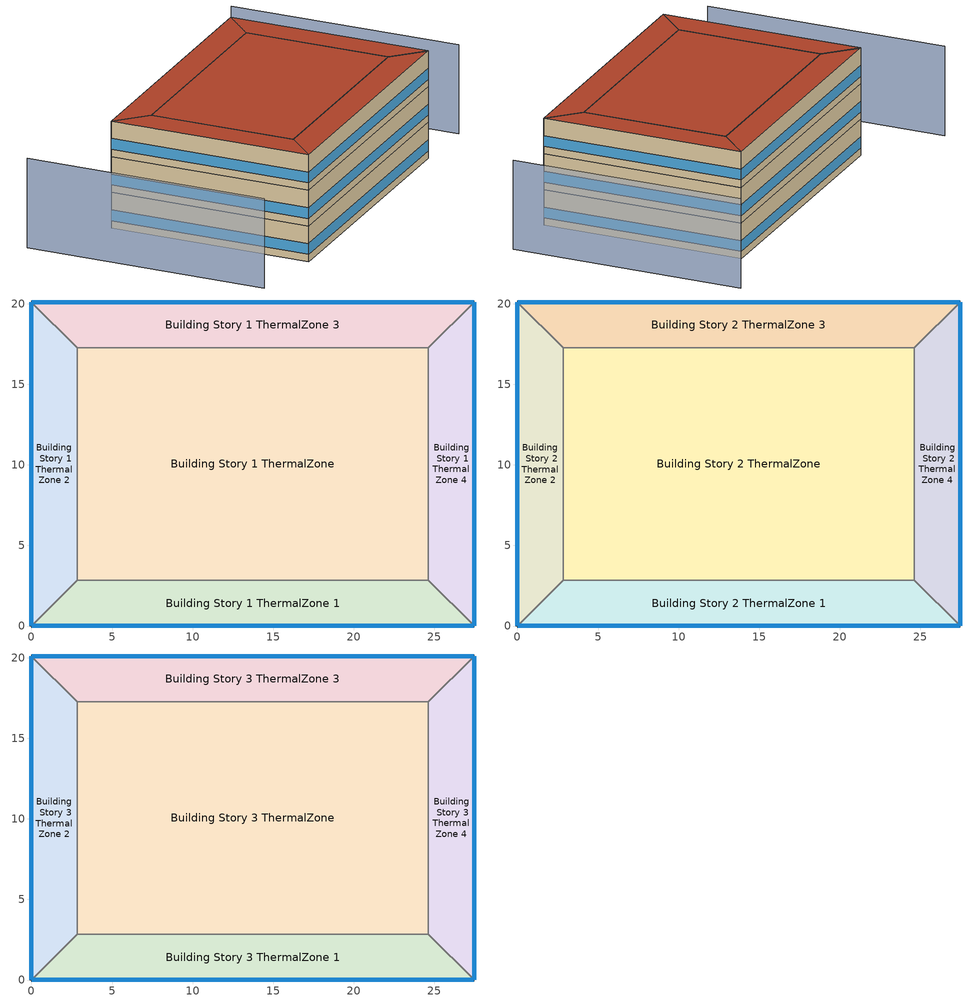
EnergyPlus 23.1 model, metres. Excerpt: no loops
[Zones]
Building Story 1 ThermalZone
 floor ground (Typical Insulated Carpeted 6in Slab Floor): 24.64,2.83 2.83,2.83 2.83,17.27 24.64,17.27 z0
 wall adiabatic (Typical Interior Wall): 2.83,2.83 24.64,2.83 24.64,17.27 2.83,17.27 2.83,2.83 z0:3.6
 ceiling adiabatic (Typical Interior Floor): 24.64,17.27 2.83,17.27 2.83,2.83 24.64,2.83 z3.6
Building Story 1 ThermalZone 1
 floor ground (Typical Insulated Carpeted 6in Slab Floor): 27.46,0 0,0 2.83,2.83 24.64,2.83 z0
 wall outside (Typical Insulated Steel Framed Exterior Wall R-20.41): 0,0 27.46,0 z0:3.6
 wall adiabatic (Typical Interior Wall): 27.46,0 24.64,2.83 2.83,2.83 0,0 z0:3.6
 window (U 0.48 SHGC 0.40 Dbl Ref-D Clr 6mm/13mm): 0.03,0 27.44,0 z0.76:1.84
 ceiling adiabatic (Typical Interior Ceiling): 24.64,2.83 2.83,2.83 0,0 27.46,0 z3.6
Building Story 1 ThermalZone 2
 floor ground (Typical Insulated Carpeted 6in Slab Floor): 0,0 0,20.1 2.83,17.27 2.83,2.83 z0
 wall outside (Typical Insulated Steel Framed Exterior Wall R-20.41): 0,20.1 0,0 z0:3.6
 wall adiabatic (Typical Interior Wall): 0,0 2.83,2.83 2.83,17.27 0,20.1 z0:3.6
 window (U 0.48 SHGC 0.40 Dbl Ref-D Clr 6mm/13mm): 0,20.08 0,0.03 z0.76:1.84
 ceiling adiabatic (Typical Interior Ceiling): 2.83,2.83 2.83,17.27 0,20.1 0,0 z3.6
Building Story 1 ThermalZone 3
 floor ground (Typical Insulated Carpeted 6in Slab Floor): 0,20.1 27.46,20.1 24.64,17.27 2.83,17.27 z0
 wall outside (Typical Insulated Steel Framed Exterior Wall R-20.41): 27.46,20.1 0,20.1 z0:3.6
 wall adiabatic (Typical Interior Wall): 0,20.1 2.83,17.27 24.64,17.27 27.46,20.1 z0:3.6
 window (U 0.48 SHGC 0.40 Dbl Ref-D Clr 6mm/13mm): 27.44,20.1 0.03,20.1 z0.76:1.84
 ceiling adiabatic (Typical Interior Ceiling): 2.83,17.27 24.64,17.27 27.46,20.1 0,20.1 z3.6
Building Story 1 ThermalZone 4
 floor ground (Typical Insulated Carpeted 6in Slab Floor): 27.46,20.1 27.46,0 24.64,2.83 24.64,17.27 z0
 wall outside (Typical Insulated Steel Framed Exterior Wall R-20.41): 27.46,0 27.46,20.1 z0:3.6
 wall adiabatic (Typical Interior Wall): 27.46,20.1 24.64,17.27 24.64,2.83 27.46,0 z0:3.6
 window (U 0.48 SHGC 0.40 Dbl Ref-D Clr 6mm/13mm): 27.46,0.03 27.46,20.08 z0.76:1.84
 ceiling adiabatic (Typical Interior Ceiling): 24.64,17.27 24.64,2.83 27.46,0 27.46,20.1 z3.6
Building Story 2 ThermalZone
 floor adiabatic (Typical Interior Floor): 24.64,2.83 2.83,2.83 2.83,17.27 24.64,17.27 z3.6
 wall adiabatic (Typical Interior Wall): 2.83,2.83 24.64,2.83 24.64,17.27 2.83,17.27 2.83,2.83 z3.6:7.2
 ceiling adiabatic (Typical Interior Ceiling): 24.64,17.27 2.83,17.27 2.83,2.83 24.64,2.83 z7.2
Building Story 2 ThermalZone 1
 floor adiabatic (Typical Interior Ceiling): 27.46,0 0,0 2.83,2.83 24.64,2.83 z3.6
 wall outside (Typical Insulated Steel Framed Exterior Wall R-20.41): 0,0 27.46,0 z3.6:7.2
 wall adiabatic (Typical Interior Wall): 27.46,0 24.64,2.83 2.83,2.83 0,0 z3.6:7.2
 window (U 0.48 SHGC 0.40 Dbl Ref-D Clr 6mm/13mm): 0.03,0 27.44,0 z4.36:5.44
 ceiling adiabatic (Typical Interior Ceiling): 24.64,2.83 2.83,2.83 0,0 27.46,0 z7.2
Building Story 2 ThermalZone 2
 floor adiabatic (Typical Interior Ceiling): 0,0 0,20.1 2.83,17.27 2.83,2.83 z3.6
 wall outside (Typical Insulated Steel Framed Exterior Wall R-20.41): 0,20.1 0,0 z3.6:7.2
 wall adiabatic (Typical Interior Wall): 0,0 2.83,2.83 2.83,17.27 0,20.1 z3.6:7.2
 window (U 0.48 SHGC 0.40 Dbl Ref-D Clr 6mm/13mm): 0,20.08 0,0.03 z4.36:5.44
 ceiling adiabatic (Typical Interior Ceiling): 2.83,2.83 2.83,17.27 0,20.1 0,0 z7.2
Building Story 2 ThermalZone 3
 floor adiabatic (Typical Interior Ceiling): 0,20.1 27.46,20.1 24.64,17.27 2.83,17.27 z3.6
 wall outside (Typical Insulated Steel Framed Exterior Wall R-20.41): 27.46,20.1 0,20.1 z3.6:7.2
 wall adiabatic (Typical Interior Wall): 0,20.1 2.83,17.27 24.64,17.27 27.46,20.1 z3.6:7.2
 window (U 0.48 SHGC 0.40 Dbl Ref-D Clr 6mm/13mm): 27.44,20.1 0.03,20.1 z4.36:5.44
 ceiling adiabatic (Typical Interior Ceiling): 2.83,17.27 24.64,17.27 27.46,20.1 0,20.1 z7.2
Building Story 2 ThermalZone 4
 floor adiabatic (Typical Interior Ceiling): 27.46,20.1 27.46,0 24.64,2.83 24.64,17.27 z3.6
 wall outside (Typical Insulated Steel Framed Exterior Wall R-20.41): 27.46,0 27.46,20.1 z3.6:7.2
 wall adiabatic (Typical Interior Wall): 27.46,20.1 24.64,17.27 24.64,2.83 27.46,0 z3.6:7.2
 window (U 0.48 SHGC 0.40 Dbl Ref-D Clr 6mm/13mm): 27.46,0.03 27.46,20.08 z4.36:5.44
 ceiling adiabatic (Typical Interior Ceiling): 24.64,17.27 24.64,2.83 27.46,0 27.46,20.1 z7.2
Building Story 3 ThermalZone
 floor adiabatic (Typical Interior Ceiling): 24.64,2.83 2.83,2.83 2.83,17.27 24.64,17.27 z7.2
 wall adiabatic (Typical Interior Wall): 2.83,2.83 24.64,2.83 24.64,17.27 2.83,17.27 2.83,2.83 z7.2:10.8
 roof outside (Typical IEAD Roof R-31.25): 24.64,17.27 2.83,17.27 2.83,2.83 24.64,2.83 z10.8
Building Story 3 ThermalZone 1
 floor adiabatic (Typical Interior Ceiling): 27.46,0 0,0 2.83,2.83 24.64,2.83 z7.2
 wall outside (Typical Insulated Steel Framed Exterior Wall R-20.41): 0,0 27.46,0 z7.2:10.8
 wall adiabatic (Typical Interior Wall): 27.46,0 24.64,2.83 2.83,2.83 0,0 z7.2:10.8
 window (U 0.48 SHGC 0.40 Dbl Ref-D Clr 6mm/13mm): 0.03,0 27.44,0 z7.96:9.04
 roof outside (Typical IEAD Roof R-31.25): 24.64,2.83 2.83,2.83 0,0 27.46,0 z10.8
Building Story 3 ThermalZone 2
 floor adiabatic (Typical Interior Ceiling): 0,0 0,20.1 2.83,17.27 2.83,2.83 z7.2
 wall outside (Typical Insulated Steel Framed Exterior Wall R-20.41): 0,20.1 0,0 z7.2:10.8
 wall adiabatic (Typical Interior Wall): 0,0 2.83,2.83 2.83,17.27 0,20.1 z7.2:10.8
 window (U 0.48 SHGC 0.40 Dbl Ref-D Clr 6mm/13mm): 0,20.08 0,0.03 z7.96:9.04
 roof outside (Typical IEAD Roof R-31.25): 2.83,2.83 2.83,17.27 0,20.1 0,0 z10.8
Building Story 3 ThermalZone 3
 floor adiabatic (Typical Interior Ceiling): 0,20.1 27.46,20.1 24.64,17.27 2.83,17.27 z7.2
 wall outside (Typical Insulated Steel Framed Exterior Wall R-20.41): 27.46,20.1 0,20.1 z7.2:10.8
 wall adiabatic (Typical Interior Wall): 0,20.1 2.83,17.27 24.64,17.27 27.46,20.1 z7.2:10.8
 window (U 0.48 SHGC 0.40 Dbl Ref-D Clr 6mm/13mm): 27.44,20.1 0.03,20.1 z7.96:9.04
 roof outside (Typical IEAD Roof R-31.25): 2.83,17.27 24.64,17.27 27.46,20.1 0,20.1 z10.8
Building Story 3 ThermalZone 4
 floor adiabatic (Typical Interior Ceiling): 27.46,20.1 27.46,0 24.64,2.83 24.64,17.27 z7.2
 wall outside (Typical Insulated Steel Framed Exterior Wall R-20.41): 27.46,0 27.46,20.1 z7.2:10.8
 wall adiabatic (Typical Interior Wall): 27.46,20.1 24.64,17.27 24.64,2.83 27.46,0 z7.2:10.8
 window (U 0.48 SHGC 0.40 Dbl Ref-D Clr 6mm/13mm): 27.46,0.03 27.46,20.08 z7.96:9.04
 roof outside (Typical IEAD Roof R-31.25): 24.64,17.27 24.64,2.83 27.46,0 27.46,20.1 z10.8
shading: 33.91,22.88 33.91,-0.22 / -7.45,1.22 -7.45,25.32 z0:9
[Building]
bld_14: Terrain=City
[Site:Location]
Laramie General Brees Field_WY_USA: Latitude {deg}=41.3151; Longitude {deg}=-105.58; Time Zone {hr}=-7; Elevation {m}=2215
[Site:GroundTemperature:FCfactorMethod]
8.6, 2.8, -4.1, -8.8, -2.2, 0.3, 6.7, 10.1, 16.5, 20.6, 19.2, 14.7
[Site:WaterMainsTemperature]
Calculation Method=Correlation; Annual Average Outdoor Air Temperature {C}=8.96667; Maximum Difference In Monthly Average Outdoor Air Temperatures {deltaC}=26.2
[SizingPeriod:DesignDay] Day of Month=21; Dry-Bulb Temperature Range Modifier Type=DefaultMultipliers; Humidity Condition Type=Wetbulb; Barometric Pressure {Pa}=98769; Rain Indicator=No; Snow Indicator=No; Daylight Saving Time Indicator=No; Begin Environment Reset Mode=FullResetAtBeginEnvironment
Name | Month | Day Type | Maximum Dry-Bulb Temperature {C} | Daily Dry-Bulb Temperature Range {deltaC} | Wetbulb or DewPoint at Maximum Dry-Bulb {C} | Wind Speed {m/s} | Wind Direction {deg} | Solar Model Indicator | ASHRAE Clear Sky Optical Depth for Beam Irradiance (taub) | ASHRAE Clear Sky Optical Depth for Diffuse Irradiance (taud) | Sky Clearness
Buffalo Niagara Intl Ap Ann Clg .4% Condns DB=>MWB 1 | 7 | SummerDesignDay | 30.3 | 9.3 | 21.8 | 5.7 | 240 | ASHRAETau | 0.462 | 2.001
Buffalo Niagara Intl Ap Ann Clg .4% Condns WB=>MDB 1 | 7 | SummerDesignDay | 27.8 | 9.3 | 23.8 | 5.7 | 240 | ASHRAETau | 0.462 | 2.001
Buffalo Niagara Intl Ap Ann Htg 99.6% Condns DB 1 | 1 | WinterDesignDay | -16.3 | 0 | -16.3 | 5.1 | 270 | ASHRAEClearSky |  |  | 0
[Material] Thermal Absorptance=0.9; Solar Absorptance=0.7
Name | Roughness | Thickness {m} | Conductivity {W/m-K} | Density {kg/m3} | Specific Heat {J/kg-K} | Visible Absorptance
100mm Normalweight concrete floor | MediumRough | 0.1016 | 2.31045 | 2322 | 832.557 | 0.7
25mm Stucco | Smooth | 0.0254 | 0.72 | 1856 | 840 | 0.7
5/8 in. Gypsum Board | MediumSmooth | 0.0159 | 0.16 | 800 | 1090 | 0.7
6 in. Normalweight Concrete Floor | MediumRough | 0.1524 | 2.31 | 2322 | 832 | 0.7
G01 13mm gypsum board | Smooth | 0.0127 | 0.160031 | 800.001 | 1090.73 | 0.5
Metal Roof Surface | Smooth | 0.0008 | 45.28 | 7824 | 500 | 0.7
Roof Membrane | VeryRough | 0.0095 | 0.16 | 1121.29 | 1460 | 0.7
Std Wood 6inch 1; Std Wood 6inch 2 | MediumSmooth | 0.15 | 0.12 | 540 | 1210 | 0.7
[Material:NoMass] Roughness=Smooth; Thermal Absorptance=0.9; Solar Absorptance=0.7
Name | Thermal Resistance {m2-K/W} | Visible Absorptance
CP02 CARPET PAD; Typical Carpet Pad | 0.21648 | 0.8
Typical Insulation R-18.23 | 3.21036 | 0.7
Typical Insulation R-30.13 | 5.30668 | 0.7
[WindowMaterial:Gas]
AIR 13MM: Gas Type=Air; Thickness {m}=0.0127
[WindowMaterial:Glazing] Optical Data Type=SpectralAverage; Thickness {m}=0.006; Infrared Transmittance at Normal Incidence=0; Front Side Infrared Hemispherical Emissivity=0.84; Conductivity {W/m-K}=0.9; Dirt Correction Factor for Solar and Visible Transmittance=1; Solar Diffusing=No
Name | Solar Transmittance at Normal Incidence | Front Side Solar Reflectance at Normal Incidence | Back Side Solar Reflectance at Normal Incidence | Visible Transmittance at Normal Incidence | Front Side Visible Reflectance at Normal Incidence | Back Side Visible Reflectance at Normal Incidence | Back Side Infrared Hemispherical Emissivity
CLEAR 6MM | 0.775 | 0.071 | 0.071 | 0.881 | 0.08 | 0.08 | 0.84
REF D CLEAR 6MM | 0.429 | 0.308 | 0.379 | 0.334 | 0.453 | 0.505 | 0.82
[Construction]
InteriorFurnishings 1: Std Wood 6inch 1
InteriorFurnishings 2: Std Wood 6inch 2
Typical IEAD Roof R-31.25: Roof Membrane, Typical Insulation R-30.13, Metal Roof Surface
Typical Insulated Carpeted 6in Slab Floor: 6 in. Normalweight Concrete Floor, Typical Carpet Pad
Typical Insulated Steel Framed Exterior Wall R-20.41: 25mm Stucco, 5/8 in. Gypsum Board, Typical Insulation R-18.23, 5/8 in. Gypsum Board
Typical Interior Ceiling: CP02 CARPET PAD, 100mm Normalweight concrete floor
Typical Interior Floor: 100mm Normalweight concrete floor, CP02 CARPET PAD
Typical Interior Wall: G01 13mm gypsum board, G01 13mm gypsum board
U 0.48 SHGC 0.40 Dbl Ref-D Clr 6mm/13mm: REF D CLEAR 6MM, AIR 13MM, CLEAR 6MM
[SurfaceProperty:SurroundingSurfaces] Surrounding Surface 1=SurroundingSurface1; Surrounding Surface 1 View Factor=0.5
Name | Surrounding Surface 1 Temperature Schedule
SrdSurfs:Surface 56 | Srf-Surface 56-Tmp
SrdSurfs:Surface 44 | Srf-Surface 44-Tmp
SrdSurfs:Surface 50 | Srf-Surface 50-Tmp
SrdSurfs:Surface 38 | Srf-Surface 38-Tmp
[SurfaceProperty:LocalEnvironment]
Name | Exterior Surface | Surrounding Surfaces Object
LocEnv:Surface 44 | Surface 44 | SrdSurfs:Surface 56
LocEnv:Surface 56 | Surface 56 | SrdSurfs:Surface 44
LocEnv:Surface 50 | Surface 50 | SrdSurfs:Surface 38
LocEnv:Surface 38 | Surface 38 | SrdSurfs:Surface 50
[Zone] Part of Total Floor Area=Yes
Name | Multiplier
Building Story 1 ThermalZone; Building Story 1 ThermalZone 1; Building Story 1 ThermalZone 2; Building Story 1 ThermalZone 3; Building Story 1 ThermalZone 4; Building Story 3 ThermalZone; Building Story 3 ThermalZone 1; Building Story 3 ThermalZone 2; Building Story 3 ThermalZone 3; Building Story 3 ThermalZone 4 | 1
Building Story 2 ThermalZone; Building Story 2 ThermalZone 1; Building Story 2 ThermalZone 2; Building Story 2 ThermalZone 3; Building Story 2 ThermalZone 4 | 28
[Space]
Name | Zone | Space Type
Building Story 1 Space | Building Story 1 ThermalZone | Story Ground Blended Space Type
Building Story 1 Space 1 | Building Story 1 ThermalZone 1 | Story Ground Blended Space Type
Building Story 1 Space 2 | Building Story 1 ThermalZone 2 | Story Ground Blended Space Type
Building Story 1 Space 3 | Building Story 1 ThermalZone 3 | Story Ground Blended Space Type
Building Story 1 Space 4 | Building Story 1 ThermalZone 4 | Story Ground Blended Space Type
Building Story 2 Space | Building Story 2 ThermalZone | Story Mid Blended Space Type
Building Story 2 Space 1 | Building Story 2 ThermalZone 1 | Story Mid Blended Space Type
Building Story 2 Space 2 | Building Story 2 ThermalZone 2 | Story Mid Blended Space Type
Building Story 2 Space 3 | Building Story 2 ThermalZone 3 | Story Mid Blended Space Type
Building Story 2 Space 4 | Building Story 2 ThermalZone 4 | Story Mid Blended Space Type
Building Story 3 Space | Building Story 3 ThermalZone | Story Top Blended Space Type
Building Story 3 Space 1 | Building Story 3 ThermalZone 1 | Story Top Blended Space Type
Building Story 3 Space 2 | Building Story 3 ThermalZone 2 | Story Top Blended Space Type
Building Story 3 Space 3 | Building Story 3 ThermalZone 3 | Story Top Blended Space Type
Building Story 3 Space 4 | Building Story 3 ThermalZone 4 | Story Top Blended Space Type
[SpaceList]
Story Ground Blended Space Type: Building Story 1 Space 4, Building Story 1 Space, Building Story 1 Space 1, Building Story 1 Space 2, Building Story 1 Space 3
Story Mid Blended Space Type: Building Story 2 Space, Building Story 2 Space 2, Building Story 2 Space 1, Building Story 2 Space 3, Building Story 2 Space 4
Story Top Blended Space Type: Building Story 3 Space 1, Building Story 3 Space, Building Story 3 Space 2, Building Story 3 Space 3, Building Story 3 Space 4
[InternalMass]
Name | Construction | Zone or ZoneList | Space or SpaceList | Surface Area {m2}
Building Story 1 Space 4 MidriseApartment Apartment A  - Story Ground Mass; Building Story 1 Space 4 MidriseApartment Apartment C  - Story Ground Mass | InteriorFurnishings 1 | Building Story 1 ThermalZone 4 | Building Story 1 Space 4 | 40.1627
Building Story 1 Space MidriseApartment Apartment A  - Story Ground Mass; Building Story 1 Space MidriseApartment Apartment C  - Story Ground Mass | InteriorFurnishings 1 | Building Story 1 ThermalZone | Building Story 1 Space | 258.955
Building Story 1 Space 1 MidriseApartment Apartment A  - Story Ground Mass; Building Story 1 Space 1 MidriseApartment Apartment C  - Story Ground Mass | InteriorFurnishings 1 | Building Story 1 ThermalZone 1 | Building Story 1 Space 1 | 57.2816
Building Story 1 Space 2 MidriseApartment Apartment A  - Story Ground Mass; Building Story 1 Space 2 MidriseApartment Apartment C  - Story Ground Mass | InteriorFurnishings 1 | Building Story 1 ThermalZone 2 | Building Story 1 Space 2 | 40.1627
Building Story 1 Space 3 MidriseApartment Apartment A  - Story Ground Mass; Building Story 1 Space 3 MidriseApartment Apartment C  - Story Ground Mass | InteriorFurnishings 1 | Building Story 1 ThermalZone 3 | Building Story 1 Space 3 | 57.2815
Building Story 1 Space 4 MidriseApartment Corridor B  - Story Ground Mass | InteriorFurnishings 1 | Building Story 1 ThermalZone 4 | Building Story 1 Space 4 | 9.1214
Building Story 1 Space MidriseApartment Corridor B  - Story Ground Mass | InteriorFurnishings 1 | Building Story 1 ThermalZone | Building Story 1 Space | 58.8117
Building Story 1 Space 1 MidriseApartment Corridor B  - Story Ground Mass | InteriorFurnishings 1 | Building Story 1 ThermalZone 1 | Building Story 1 Space 1 | 13.0093
Building Story 1 Space 2 MidriseApartment Corridor B  - Story Ground Mass | InteriorFurnishings 1 | Building Story 1 ThermalZone 2 | Building Story 1 Space 2 | 9.1214
Building Story 1 Space 3 MidriseApartment Corridor B  - Story Ground Mass | InteriorFurnishings 1 | Building Story 1 ThermalZone 3 | Building Story 1 Space 3 | 13.0093
Building Story 1 Space 4 MidriseApartment Office  - Story Ground Mass | InteriorFurnishings 1 | Building Story 1 ThermalZone 4 | Building Story 1 Space 4 | 8.26654
Building Story 1 Space MidriseApartment Office  - Story Ground Mass | InteriorFurnishings 1 | Building Story 1 ThermalZone | Building Story 1 Space | 53.2999
Building Story 1 Space 1 MidriseApartment Office  - Story Ground Mass | InteriorFurnishings 1 | Building Story 1 ThermalZone 1 | Building Story 1 Space 1 | 11.7901
Building Story 1 Space 2 MidriseApartment Office  - Story Ground Mass | InteriorFurnishings 1 | Building Story 1 ThermalZone 2 | Building Story 1 Space 2 | 8.26654
Building Story 1 Space 3 MidriseApartment Office  - Story Ground Mass | InteriorFurnishings 1 | Building Story 1 ThermalZone 3 | Building Story 1 Space 3 | 11.7901
Building Story 1 Space Mass | InteriorFurnishings 2 | Building Story 1 ThermalZone | Building Story 1 Space | 630.022
Building Story 1 Space 1 Mass | InteriorFurnishings 2 | Building Story 1 ThermalZone 1 | Building Story 1 Space 1 | 139.363
Building Story 1 Space 2 Mass | InteriorFurnishings 2 | Building Story 1 ThermalZone 2 | Building Story 1 Space 2 | 97.7133
Building Story 1 Space 3 Mass | InteriorFurnishings 2 | Building Story 1 ThermalZone 3 | Building Story 1 Space 3 | 139.362
Building Story 1 Space 4 Mass | InteriorFurnishings 2 | Building Story 1 ThermalZone 4 | Building Story 1 Space 4 | 97.7133
Building Story 2 Space MidriseApartment Apartment A  - Story Mid Mass; Building Story 2 Space MidriseApartment Apartment C  - Story Mid Mass | InteriorFurnishings 1 | Building Story 2 ThermalZone | Building Story 2 Space | 282.888
Building Story 2 Space 2 MidriseApartment Apartment A  - Story Mid Mass; Building Story 2 Space 2 MidriseApartment Apartment C  - Story Mid Mass | InteriorFurnishings 1 | Building Story 2 ThermalZone 2 | Building Story 2 Space 2 | 43.8745
Building Story 2 Space 1 MidriseApartment Apartment A  - Story Mid Mass; Building Story 2 Space 1 MidriseApartment Apartment C  - Story Mid Mass | InteriorFurnishings 1 | Building Story 2 ThermalZone 1 | Building Story 2 Space 1 | 62.5755
Building Story 2 Space 3 MidriseApartment Apartment A  - Story Mid Mass; Building Story 2 Space 3 MidriseApartment Apartment C  - Story Mid Mass | InteriorFurnishings 1 | Building Story 2 ThermalZone 3 | Building Story 2 Space 3 | 62.5754
Building Story 2 Space 4 MidriseApartment Apartment A  - Story Mid Mass; Building Story 2 Space 4 MidriseApartment Apartment C  - Story Mid Mass | InteriorFurnishings 1 | Building Story 2 ThermalZone 4 | Building Story 2 Space 4 | 43.8745
Building Story 2 Space MidriseApartment Corridor B  - Story Mid Mass | InteriorFurnishings 1 | Building Story 2 ThermalZone | Building Story 2 Space | 64.247
Building Story 2 Space 2 MidriseApartment Corridor B  - Story Mid Mass | InteriorFurnishings 1 | Building Story 2 ThermalZone 2 | Building Story 2 Space 2 | 9.96438
Building Story 2 Space 1 MidriseApartment Corridor B  - Story Mid Mass | InteriorFurnishings 1 | Building Story 2 ThermalZone 1 | Building Story 2 Space 1 | 14.2116
Building Story 2 Space 3 MidriseApartment Corridor B  - Story Mid Mass | InteriorFurnishings 1 | Building Story 2 ThermalZone 3 | Building Story 2 Space 3 | 14.2116
Building Story 2 Space 4 MidriseApartment Corridor B  - Story Mid Mass | InteriorFurnishings 1 | Building Story 2 ThermalZone 4 | Building Story 2 Space 4 | 9.96438
Building Story 2 Space Mass | InteriorFurnishings 2 | Building Story 2 ThermalZone | Building Story 2 Space | 630.022
Building Story 2 Space 1 Mass | InteriorFurnishings 2 | Building Story 2 ThermalZone 1 | Building Story 2 Space 1 | 139.363
Building Story 2 Space 2 Mass | InteriorFurnishings 2 | Building Story 2 ThermalZone 2 | Building Story 2 Space 2 | 97.7133
Building Story 2 Space 3 Mass | InteriorFurnishings 2 | Building Story 2 ThermalZone 3 | Building Story 2 Space 3 | 139.362
Building Story 2 Space 4 Mass | InteriorFurnishings 2 | Building Story 2 ThermalZone 4 | Building Story 2 Space 4 | 97.7133
Building Story 3 Space 1 MidriseApartment Apartment A  - Story Top Mass; Building Story 3 Space 1 MidriseApartment Apartment C  - Story Top Mass | InteriorFurnishings 1 | Building Story 3 ThermalZone 1 | Building Story 3 Space 1 | 62.5755
Building Story 3 Space MidriseApartment Apartment A  - Story Top Mass; Building Story 3 Space MidriseApartment Apartment C  - Story Top Mass | InteriorFurnishings 1 | Building Story 3 ThermalZone | Building Story 3 Space | 282.888
Building Story 3 Space 2 MidriseApartment Apartment A  - Story Top Mass; Building Story 3 Space 2 MidriseApartment Apartment C  - Story Top Mass | InteriorFurnishings 1 | Building Story 3 ThermalZone 2 | Building Story 3 Space 2 | 43.8745
Building Story 3 Space 3 MidriseApartment Apartment A  - Story Top Mass; Building Story 3 Space 3 MidriseApartment Apartment C  - Story Top Mass | InteriorFurnishings 1 | Building Story 3 ThermalZone 3 | Building Story 3 Space 3 | 62.5754
Building Story 3 Space 4 MidriseApartment Apartment A  - Story Top Mass; Building Story 3 Space 4 MidriseApartment Apartment C  - Story Top Mass | InteriorFurnishings 1 | Building Story 3 ThermalZone 4 | Building Story 3 Space 4 | 43.8745
Building Story 3 Space 1 MidriseApartment Corridor B  - Story Top Mass | InteriorFurnishings 1 | Building Story 3 ThermalZone 1 | Building Story 3 Space 1 | 14.2116
Building Story 3 Space MidriseApartment Corridor B  - Story Top Mass | InteriorFurnishings 1 | Building Story 3 ThermalZone | Building Story 3 Space | 64.247
Building Story 3 Space 2 MidriseApartment Corridor B  - Story Top Mass | InteriorFurnishings 1 | Building Story 3 ThermalZone 2 | Building Story 3 Space 2 | 9.96438
Building Story 3 Space 3 MidriseApartment Corridor B  - Story Top Mass | InteriorFurnishings 1 | Building Story 3 ThermalZone 3 | Building Story 3 Space 3 | 14.2116
Building Story 3 Space 4 MidriseApartment Corridor B  - Story Top Mass | InteriorFurnishings 1 | Building Story 3 ThermalZone 4 | Building Story 3 Space 4 | 9.96438
Building Story 3 Space Mass | InteriorFurnishings 2 | Building Story 3 ThermalZone | Building Story 3 Space | 630.022
Building Story 3 Space 1 Mass | InteriorFurnishings 2 | Building Story 3 ThermalZone 1 | Building Story 3 Space 1 | 139.363
Building Story 3 Space 2 Mass | InteriorFurnishings 2 | Building Story 3 ThermalZone 2 | Building Story 3 Space 2 | 97.7133
Building Story 3 Space 3 Mass | InteriorFurnishings 2 | Building Story 3 ThermalZone 3 | Building Story 3 Space 3 | 139.362
Building Story 3 Space 4 Mass | InteriorFurnishings 2 | Building Story 3 ThermalZone 4 | Building Story 3 Space 4 | 97.7133
[Lights] Design Level Calculation Method=Watts/Area; Return Air Fraction=0; Fraction Radiant=0.6; Fraction Visible=0.2
Name | Zone or ZoneList or Space or SpaceList | Schedule | Watts per Zone Floor Area {W/m2} | Fraction Replaceable
MidriseApartment Apartment Additional Lights 1 | Story Ground Blended Space Type | ApartmentMidRise LTG_APT_SCH | 2.38909 | 1
MidriseApartment Apartment Lights 1 | Story Ground Blended Space Type | ApartmentMidRise LTG_APT_SCH | 9.46788 | 0
MidriseApartment Corridor Lights 1 | Story Ground Blended Space Type | ApartmentMidRise LTG_COR_SCH_2013 | 0.663165 | 0
MidriseApartment Office Lights 1 | Story Ground Blended Space Type | ApartmentMidRise LTG_OFF_SCH_2013 | 1.0108 | 0
MidriseApartment Apartment Additional Lights 2 | Story Mid Blended Space Type | ApartmentMidRise LTG_APT_SCH | 2.60989 | 1
MidriseApartment Apartment Lights 2 | Story Mid Blended Space Type | ApartmentMidRise LTG_APT_SCH | 10.3429 | 0
MidriseApartment Corridor Lights 2 | Story Mid Blended Space Type | ApartmentMidRise LTG_COR_SCH_2013 | 0.724454 | 0
MidriseApartment Apartment Additional Lights 3 | Story Top Blended Space Type | ApartmentMidRise LTG_APT_SCH | 2.60989 | 1
MidriseApartment Apartment Lights 3 | Story Top Blended Space Type | ApartmentMidRise LTG_APT_SCH | 10.3429 | 0
MidriseApartment Corridor Lights 3 | Story Top Blended Space Type | ApartmentMidRise LTG_COR_SCH_2013 | 0.724454 | 0
[People] Number of People Calculation Method=People/Area; Fraction Radiant=0.3; Activity Level Schedule=ApartmentMidRise Activity Schedule; Enable ASHRAE 55 Comfort Warnings=Yes; Mean Radiant Temperature Calculation Type=ZoneAveraged; Work Efficiency Schedule=Work Efficiency Schedule; Clothing Insulation Schedule=Clothing Schedule; Air Velocity Schedule=Air Velocity Schedule; Thermal Comfort Model 1 Type=Fanger
Name | Zone or ZoneList or Space or SpaceList | Number of People Schedule | People per Floor Area {person/m2}
MidriseApartment Apartment People 1 | Story Ground Blended Space Type | ApartmentMidRise OCC_APT_SCH | 0.0232715
MidriseApartment Office People 1 | Story Ground Blended Space Type | ApartmentMidRise OCC_OFF_SCH | 0.000956158
MidriseApartment Apartment People 2 | Story Mid Blended Space Type | ApartmentMidRise OCC_APT_SCH | 0.0254222
MidriseApartment Apartment People 3 | Story Top Blended Space Type | ApartmentMidRise OCC_APT_SCH | 0.0254222
[ElectricEquipment] Design Level Calculation Method=Watts/Area
Name | Zone or ZoneList or Space or SpaceList | Schedule | Watts per Zone Floor Area {W/m2} | Fraction Radiant | Fraction Latent | Fraction Lost
1 Elevator Fans | Story Ground Blended Space Type | Elevator Schedule 3 | 0.0890795 | 0.5
1 Elevator Lift Motors | Story Ground Blended Space Type | Elevator Schedule 1 | 46.1978 | 0 | 0 | 1
1 Elevator Lights | Story Ground Blended Space Type | Elevator Schedule 2 | 0.093082 | 0.5
MidriseApartment Apartment Elec Equip 1 | Story Ground Blended Space Type | ApartmentMidRise EQP_APT_SCH | 5.48308 | 0.5 | 0 | 0
MidriseApartment Office Elec Equip 1 | Story Ground Blended Space Type | ApartmentMidRise EQP_OFF_SCH_2010_2013 | 0.564282 | 0.5 | 0 | 0
MidriseApartment Apartment Elec Equip 2 | Story Mid Blended Space Type | ApartmentMidRise EQP_APT_SCH | 5.98982 | 0.5 | 0 | 0
MidriseApartment Apartment Elec Equip 3 | Story Top Blended Space Type | ApartmentMidRise EQP_APT_SCH | 5.98982 | 0.5 | 0 | 0
[ZoneInfiltration:DesignFlowRate] Schedule=Always On Discrete; Design Flow Rate Calculation Method=Flow/ExteriorArea; Constant Term Coefficient=0; Temperature Term Coefficient=0; Velocity Term Coefficient=0.224; Velocity Squared Term Coefficient=0
Name | Zone or ZoneList or Space or SpaceList | Flow Rate per Exterior Surface Area {m3/s-m2}
MidriseApartment Apartment A  - Story Ground Infiltration; MidriseApartment Apartment C  - Story Ground Infiltration | Story Ground Blended Space Type | 0.000225275
MidriseApartment Corridor B  - Story Ground Infiltration | Story Ground Blended Space Type | 7.74435e-06
MidriseApartment Office  - Story Ground Infiltration | Story Ground Blended Space Type | 0.000111279
MidriseApartment Apartment A  - Story Mid Infiltration; MidriseApartment Apartment C  - Story Mid Infiltration | Story Mid Blended Space Type | 0.000277042
MidriseApartment Corridor B  - Story Mid Infiltration | Story Mid Blended Space Type | 1.54887e-05
MidriseApartment Apartment A  - Story Top Infiltration; MidriseApartment Apartment C  - Story Top Infiltration | Story Top Blended Space Type | 0.000117773
MidriseApartment Corridor B  - Story Top Infiltration | Story Top Blended Space Type | 6.58439e-06
[Exterior:Lights] Control Option=AstronomicalClock
Name | Schedule | Design Level {W}
Building Facades | Schedule Ruleset 1 | 414.921
Main Entries | Schedule Ruleset 2 | 240
Other Doors | Schedule Ruleset 2 | 33.8164
Parking Areas and Drives | Schedule Ruleset 2 | 927.919
[EnergyManagementSystem:Sensor]
Name | Output:Variable or Output:Meter Index Key | Output:Variable or Output:Meter
Ele_Sen | Whole Building | Facility Total Purchased Electricity Energy
Fut_Sen | NYSTc 2030 Future Hourly Emissions Sch | Schedule Value
His_Sen | New York 2019 Historical Hourly Emissions Sch | Schedule Value
[EnergyManagementSystem:Program]
Emissions_Calc_Prgm: SET fut_hr_val = Fut_Sen; SET his_hr_val = His_Sen; SET fut_yr_val = 92; SET his_yr_val = 583; SET elec = Ele_Sen; SET conv = 1000000 * 60 * 60; SET conv_kg_mt = 0.001; SET fut_hr = (fut_hr_val * elec / conv) * conv_kg_mt; SET his_hr = (his_hr_val * elec / conv) * conv_kg_mt; SET fut_yr = (fut_yr_val * elec / conv) * conv_kg_mt; SET his_yr = (his_yr_val * elec / conv) * conv_kg_mt; SET fut_hr_intensity = fut_hr * 1000 / 17827.991406445635; SET his_hr_intensity = his_hr * 1000 / 17827.991406445635; SET fut_yr_intensity = fut_yr * 1000 / 17827.991406445635; SET his_yr_intensity = his_yr * 1000 / 17827.991406445635
[EnergyManagementSystem:ProgramCallingManager]
Emissions Calc Prgm: EndOfSystemTimestepBeforeHVACReporting; Emissions_Calc_Prgm
[EnergyManagementSystem:OutputVariable] Type of Data in Variable=Summed; Update Frequency=SystemTimestep; EMS Program or Subroutine=Emissions_Calc_Prgm
Name | EMS Variable | Units
Future_Annual_Electricity_Emissions | fut_yr | mt
Future_Annual_Electricity_Emissions_Intensity | fut_yr_intensity | kg/ft2
Future_Hourly_Electricity_Emissions | fut_hr | mt
Future_Hourly_Electricity_Emissions_Intensity | fut_hr_intensity | kg/ft2
Historical_Annual_Electricity_Emissions | his_yr | mt
Historical_Annual_Electricity_Emissions_Intensity | his_yr_intensity | kg/ft2
Historical_Hourly_Electricity_Emissions | his_hr | mt
Historical_Hourly_Electricity_Emissions_Intensity | his_hr_intensity | kg/ft2
[Schedule:Compact]
Srf-Surface 56-Tmp; Srf-Surface 44-Tmp; Srf-Surface 50-Tmp; Srf-Surface 38-Tmp: Through: 12/31, For: AllDays, Until: 24:00, 19
[Schedule:Day:Interval]
ApartmentMidRise LTG_APT_SCH Default; ApartmentMidRise LTG_APT_SCH Summer Design Day; ApartmentMidRise LTG_APT_SCH Winter Design Day: No, 04:00, 0.011316, 05:00, 0.0339481, 06:00, 0.0735542, 07:00, 0.0792122, 08:00, 0.0735542, 09:00, 0.0339481, 15:00, 0.0226321, 16:00, 0.0396061, 17:00, 0.0792122, 18:00, 0.11316, 19:00, 0.152766, 21:00, 0.181056, 22:00, 0.124476, 23:00, 0.0678962, 24:00, 0.0282901
ApartmentMidRise LTG_COR_SCH_2013 Default; ApartmentMidRise LTG_COR_SCH_2013 Summer Design Day; ApartmentMidRise LTG_COR_SCH_2013 Winter Design Day: No, 24:00, 0.53144
ApartmentMidRise LTG_OFF_SCH_2013 Default: No, 24:00, 0.18
ApartmentMidRise LTG_OFF_SCH_2013 Wkdy Day: No, 08:00, 0.18, 12:00, 0.76932, 13:00, 0.68384, 17:00, 0.76932, 24:00, 0.18
ApartmentMidRise LTG_OFF_SCH_2013 Summer Design Day; Clothing Schedule Default Winter Clothes; 10 space(s) Occ Sch Summer Design Day 3; 10 space(s) Occ Sch Winter Design Day 3; 10 space(s) Occ Sch Summer Design Day 1; 10 space(s) Occ Sch Winter Design Day 1; 10 space(s) Occ Sch Summer Design Day 2; 10 space(s) Occ Sch Winter Design Day 2: No, 24:00, 1
ApartmentMidRise LTG_OFF_SCH_2013 Winter Design Day; Work Efficiency Schedule Default; ApartmentMidRise OCC_OFF_SCH Default; ApartmentMidRise OCC_OFF_SCH Summer Design Day; ApartmentMidRise OCC_OFF_SCH Winter Design Day: No, 24:00, 0
ApartmentMidRise OCC_APT_SCH Default; ApartmentMidRise OCC_APT_SCH Summer Design Day; ApartmentMidRise OCC_APT_SCH Winter Design Day: No, 07:00, 1, 08:00, 0.85, 09:00, 0.39, 16:00, 0.25, 17:00, 0.3, 18:00, 0.52, 21:00, 0.87, 24:00, 1
ApartmentMidRise Activity Schedule Default; ApartmentMidRise Activity Schedule Summer Design Day; ApartmentMidRise Activity Schedule Winter Design Day: No, 24:00, 95
Air Velocity Schedule Default: No, 24:00, 0.2
ApartmentMidRise OCC_OFF_SCH Wkdy Day: No, 08:00, 0, 12:00, 1, 13:00, 0.5, 17:00, 1, 24:00, 0
10 space(s) Occ Sch Sunday 3; 10 space(s) Occ Sch Sunday 2: No, 06:00, 0, 07:00, 1, 08:00, 1, 09:00, 1, 15:00, 0, 16:00, 1, 17:00, 1, 18:00, 1, 20:00, 0, 21:00, 1, 24:00, 0
10 space(s) Occ Sch Default 3; 10 space(s) Occ Sch Default 2: No, 06:00, 0, 07:00, 1, 08:00, 1, 09:00, 1, 11:00, 0, 13:00, 1, 15:00, 0, 16:00, 1, 17:00, 1, 18:00, 1, 20:00, 0, 21:00, 1, 24:00, 0
10 space(s) Occ Sch Sunday 1: No, 06:00, 0, 07:00, 0.00656416, 08:00, 0.020136, 09:00, 0.00612063, 15:00, 0, 16:00, 0.00217327, 17:00, 0.00962447, 18:00, 0.0153459, 20:00, 0, 21:00, 0.00567711, 24:00, 0
10 space(s) Occ Sch Default 1: No, 06:00, 0, 07:00, 0.00656416, 08:00, 0.0195594, 09:00, 0.00612063, 11:00, 0, 13:00, 0.000310467, 15:00, 0, 16:00, 0.00217327, 17:00, 0.00904789, 18:00, 0.0153459, 20:00, 0, 21:00, 0.00567711, 24:00, 0
ApartmentMidRise EQP_APT_SCH Default; ApartmentMidRise EQP_APT_SCH Summer Design Day; ApartmentMidRise EQP_APT_SCH Winter Design Day: No, 01:00, 0.45, 02:00, 0.41, 03:00, 0.39, 05:00, 0.38, 06:00, 0.43, 07:00, 0.54, 08:00, 0.65, 09:00, 0.66, 10:00, 0.67, 11:00, 0.69, 12:00, 0.7, 13:00, 0.69, 14:00, 0.66, 15:00, 0.65, 16:00, 0.68, 17:00, 0.8, 19:00, 1, 20:00, 0.93, 21:00, 0.89, 22:00, 0.85, 23:00, 0.71, 24:00, 0.58
ApartmentMidRise EQP_OFF_SCH_2010_2013 Default; ApartmentMidRise EQP_OFF_SCH_2010_2013 Summer Design Day; ApartmentMidRise EQP_OFF_SCH_2010_2013 Winter Design Day: No, 24:00, 0.218625
ApartmentMidRise EQP_OFF_SCH_2010_2013 Wkdy Day: No, 07:00, 0.218625, 08:00, 0.33125, 12:00, 0.92575, 13:00, 0.870205, 17:00, 0.92575, 18:00, 0.33125, 24:00, 0.218625
Schedule Day 29: No, 06:00, 0, 24:00, 1
Schedule Day 30: No, 06:00, 0.7, 24:00, 1
[Schedule:Week:Daily]
ApartmentMidRise LTG_APT_SCH Week Rule - Jan1-Dec31: ApartmentMidRise LTG_APT_SCH Default, ApartmentMidRise LTG_APT_SCH Default, ApartmentMidRise LTG_APT_SCH Default, ApartmentMidRise LTG_APT_SCH Default, ApartmentMidRise LTG_APT_SCH Default, ApartmentMidRise LTG_APT_SCH Default, ApartmentMidRise LTG_APT_SCH Default, ApartmentMidRise LTG_APT_SCH Default, ApartmentMidRise LTG_APT_SCH Summer Design Day, ApartmentMidRise LTG_APT_SCH Winter Design Day, ApartmentMidRise LTG_APT_SCH Default, ApartmentMidRise LTG_APT_SCH Default
ApartmentMidRise LTG_COR_SCH_2013 Week Rule - Jan1-Dec31: ApartmentMidRise LTG_COR_SCH_2013 Default, ApartmentMidRise LTG_COR_SCH_2013 Default, ApartmentMidRise LTG_COR_SCH_2013 Default, ApartmentMidRise LTG_COR_SCH_2013 Default, ApartmentMidRise LTG_COR_SCH_2013 Default, ApartmentMidRise LTG_COR_SCH_2013 Default, ApartmentMidRise LTG_COR_SCH_2013 Default, ApartmentMidRise LTG_COR_SCH_2013 Default, ApartmentMidRise LTG_COR_SCH_2013 Summer Design Day, ApartmentMidRise LTG_COR_SCH_2013 Winter Design Day, ApartmentMidRise LTG_COR_SCH_2013 Default, ApartmentMidRise LTG_COR_SCH_2013 Default
ApartmentMidRise LTG_OFF_SCH_2013 Week Rule - Jan1-Jan1: ApartmentMidRise LTG_OFF_SCH_2013 Default, ApartmentMidRise LTG_OFF_SCH_2013 Default, ApartmentMidRise LTG_OFF_SCH_2013 Default, ApartmentMidRise LTG_OFF_SCH_2013 Default, ApartmentMidRise LTG_OFF_SCH_2013 Default, ApartmentMidRise LTG_OFF_SCH_2013 Default, ApartmentMidRise LTG_OFF_SCH_2013 Default, ApartmentMidRise LTG_OFF_SCH_2013 Default, ApartmentMidRise LTG_OFF_SCH_2013 Summer Design Day, ApartmentMidRise LTG_OFF_SCH_2013 Winter Design Day, ApartmentMidRise LTG_OFF_SCH_2013 Default, ApartmentMidRise LTG_OFF_SCH_2013 Default
ApartmentMidRise LTG_OFF_SCH_2013 Week Rule - Jan2-Dec31: ApartmentMidRise LTG_OFF_SCH_2013 Default, ApartmentMidRise LTG_OFF_SCH_2013 Wkdy Day, ApartmentMidRise LTG_OFF_SCH_2013 Wkdy Day, ApartmentMidRise LTG_OFF_SCH_2013 Wkdy Day, ApartmentMidRise LTG_OFF_SCH_2013 Wkdy Day, ApartmentMidRise LTG_OFF_SCH_2013 Wkdy Day, ApartmentMidRise LTG_OFF_SCH_2013 Default, ApartmentMidRise LTG_OFF_SCH_2013 Default, ApartmentMidRise LTG_OFF_SCH_2013 Summer Design Day, ApartmentMidRise LTG_OFF_SCH_2013 Winter Design Day, ApartmentMidRise LTG_OFF_SCH_2013 Default, ApartmentMidRise LTG_OFF_SCH_2013 Default
ApartmentMidRise OCC_APT_SCH Week Rule - Jan1-Dec31: ApartmentMidRise OCC_APT_SCH Default, ApartmentMidRise OCC_APT_SCH Default, ApartmentMidRise OCC_APT_SCH Default, ApartmentMidRise OCC_APT_SCH Default, ApartmentMidRise OCC_APT_SCH Default, ApartmentMidRise OCC_APT_SCH Default, ApartmentMidRise OCC_APT_SCH Default, ApartmentMidRise OCC_APT_SCH Default, ApartmentMidRise OCC_APT_SCH Summer Design Day, ApartmentMidRise OCC_APT_SCH Winter Design Day, ApartmentMidRise OCC_APT_SCH Default, ApartmentMidRise OCC_APT_SCH Default
ApartmentMidRise Activity Schedule Week Rule - Jan1-Dec31: ApartmentMidRise Activity Schedule Default, ApartmentMidRise Activity Schedule Default, ApartmentMidRise Activity Schedule Default, ApartmentMidRise Activity Schedule Default, ApartmentMidRise Activity Schedule Default, ApartmentMidRise Activity Schedule Default, ApartmentMidRise Activity Schedule Default, ApartmentMidRise Activity Schedule Default, ApartmentMidRise Activity Schedule Summer Design Day, ApartmentMidRise Activity Schedule Winter Design Day, ApartmentMidRise Activity Schedule Default, ApartmentMidRise Activity Schedule Default
Work Efficiency Schedule Week Rule - Jan1-Dec31: Work Efficiency Schedule Default, Work Efficiency Schedule Default, Work Efficiency Schedule Default, Work Efficiency Schedule Default, Work Efficiency Schedule Default, Work Efficiency Schedule Default, Work Efficiency Schedule Default, Work Efficiency Schedule Default, Work Efficiency Schedule Default, Work Efficiency Schedule Default, Work Efficiency Schedule Default, Work Efficiency Schedule Default
Clothing Schedule Week Rule - Jan1-Dec31: Clothing Schedule Default Winter Clothes, Clothing Schedule Default Winter Clothes, Clothing Schedule Default Winter Clothes, Clothing Schedule Default Winter Clothes, Clothing Schedule Default Winter Clothes, Clothing Schedule Default Winter Clothes, Clothing Schedule Default Winter Clothes, Clothing Schedule Default Winter Clothes, Clothing Schedule Default Winter Clothes, Clothing Schedule Default Winter Clothes, Clothing Schedule Default Winter Clothes, Clothing Schedule Default Winter Clothes
Air Velocity Schedule Week Rule - Jan1-Dec31: Air Velocity Schedule Default, Air Velocity Schedule Default, Air Velocity Schedule Default, Air Velocity Schedule Default, Air Velocity Schedule Default, Air Velocity Schedule Default, Air Velocity Schedule Default, Air Velocity Schedule Default, Air Velocity Schedule Default, Air Velocity Schedule Default, Air Velocity Schedule Default, Air Velocity Schedule Default
ApartmentMidRise OCC_OFF_SCH Week Rule - Jan1-Jan1: ApartmentMidRise OCC_OFF_SCH Default, ApartmentMidRise OCC_OFF_SCH Default, ApartmentMidRise OCC_OFF_SCH Default, ApartmentMidRise OCC_OFF_SCH Default, ApartmentMidRise OCC_OFF_SCH Default, ApartmentMidRise OCC_OFF_SCH Default, ApartmentMidRise OCC_OFF_SCH Default, ApartmentMidRise OCC_OFF_SCH Default, ApartmentMidRise OCC_OFF_SCH Summer Design Day, ApartmentMidRise OCC_OFF_SCH Winter Design Day, ApartmentMidRise OCC_OFF_SCH Default, ApartmentMidRise OCC_OFF_SCH Default
ApartmentMidRise OCC_OFF_SCH Week Rule - Jan2-Dec31: ApartmentMidRise OCC_OFF_SCH Default, ApartmentMidRise OCC_OFF_SCH Wkdy Day, ApartmentMidRise OCC_OFF_SCH Wkdy Day, ApartmentMidRise OCC_OFF_SCH Wkdy Day, ApartmentMidRise OCC_OFF_SCH Wkdy Day, ApartmentMidRise OCC_OFF_SCH Wkdy Day, ApartmentMidRise OCC_OFF_SCH Default, ApartmentMidRise OCC_OFF_SCH Default, ApartmentMidRise OCC_OFF_SCH Summer Design Day, ApartmentMidRise OCC_OFF_SCH Winter Design Day, ApartmentMidRise OCC_OFF_SCH Default, ApartmentMidRise OCC_OFF_SCH Default
Elevator Schedule 3 Week Rule - Jan1-Jan1: 10 space(s) Occ Sch Sunday 3, 10 space(s) Occ Sch Sunday 3, 10 space(s) Occ Sch Sunday 3, 10 space(s) Occ Sch Sunday 3, 10 space(s) Occ Sch Sunday 3, 10 space(s) Occ Sch Sunday 3, 10 space(s) Occ Sch Sunday 3, 10 space(s) Occ Sch Default 3, 10 space(s) Occ Sch Summer Design Day 3, 10 space(s) Occ Sch Winter Design Day 3, 10 space(s) Occ Sch Default 3, 10 space(s) Occ Sch Default 3
Elevator Schedule 3 Week Rule - Jan2-Dec31: 10 space(s) Occ Sch Sunday 3, 10 space(s) Occ Sch Default 3, 10 space(s) Occ Sch Default 3, 10 space(s) Occ Sch Default 3, 10 space(s) Occ Sch Default 3, 10 space(s) Occ Sch Default 3, 10 space(s) Occ Sch Sunday 3, 10 space(s) Occ Sch Default 3, 10 space(s) Occ Sch Summer Design Day 3, 10 space(s) Occ Sch Winter Design Day 3, 10 space(s) Occ Sch Default 3, 10 space(s) Occ Sch Default 3
Elevator Schedule 1 Week Rule - Jan1-Jan1: 10 space(s) Occ Sch Sunday 1, 10 space(s) Occ Sch Sunday 1, 10 space(s) Occ Sch Sunday 1, 10 space(s) Occ Sch Sunday 1, 10 space(s) Occ Sch Sunday 1, 10 space(s) Occ Sch Sunday 1, 10 space(s) Occ Sch Sunday 1, 10 space(s) Occ Sch Default 1, 10 space(s) Occ Sch Summer Design Day 1, 10 space(s) Occ Sch Winter Design Day 1, 10 space(s) Occ Sch Default 1, 10 space(s) Occ Sch Default 1
Elevator Schedule 1 Week Rule - Jan2-Dec31: 10 space(s) Occ Sch Sunday 1, 10 space(s) Occ Sch Default 1, 10 space(s) Occ Sch Default 1, 10 space(s) Occ Sch Default 1, 10 space(s) Occ Sch Default 1, 10 space(s) Occ Sch Default 1, 10 space(s) Occ Sch Sunday 1, 10 space(s) Occ Sch Default 1, 10 space(s) Occ Sch Summer Design Day 1, 10 space(s) Occ Sch Winter Design Day 1, 10 space(s) Occ Sch Default 1, 10 space(s) Occ Sch Default 1
Elevator Schedule 2 Week Rule - Jan1-Jan1: 10 space(s) Occ Sch Sunday 2, 10 space(s) Occ Sch Sunday 2, 10 space(s) Occ Sch Sunday 2, 10 space(s) Occ Sch Sunday 2, 10 space(s) Occ Sch Sunday 2, 10 space(s) Occ Sch Sunday 2, 10 space(s) Occ Sch Sunday 2, 10 space(s) Occ Sch Default 2, 10 space(s) Occ Sch Summer Design Day 2, 10 space(s) Occ Sch Winter Design Day 2, 10 space(s) Occ Sch Default 2, 10 space(s) Occ Sch Default 2
Elevator Schedule 2 Week Rule - Jan2-Dec31: 10 space(s) Occ Sch Sunday 2, 10 space(s) Occ Sch Default 2, 10 space(s) Occ Sch Default 2, 10 space(s) Occ Sch Default 2, 10 space(s) Occ Sch Default 2, 10 space(s) Occ Sch Default 2, 10 space(s) Occ Sch Sunday 2, 10 space(s) Occ Sch Default 2, 10 space(s) Occ Sch Summer Design Day 2, 10 space(s) Occ Sch Winter Design Day 2, 10 space(s) Occ Sch Default 2, 10 space(s) Occ Sch Default 2
ApartmentMidRise EQP_APT_SCH Week Rule - Jan1-Dec31: ApartmentMidRise EQP_APT_SCH Default, ApartmentMidRise EQP_APT_SCH Default, ApartmentMidRise EQP_APT_SCH Default, ApartmentMidRise EQP_APT_SCH Default, ApartmentMidRise EQP_APT_SCH Default, ApartmentMidRise EQP_APT_SCH Default, ApartmentMidRise EQP_APT_SCH Default, ApartmentMidRise EQP_APT_SCH Default, ApartmentMidRise EQP_APT_SCH Summer Design Day, ApartmentMidRise EQP_APT_SCH Winter Design Day, ApartmentMidRise EQP_APT_SCH Default, ApartmentMidRise EQP_APT_SCH Default
ApartmentMidRise EQP_OFF_SCH_2010_2013 Week Rule - Jan1-Jan1: ApartmentMidRise EQP_OFF_SCH_2010_2013 Default, ApartmentMidRise EQP_OFF_SCH_2010_2013 Default, ApartmentMidRise EQP_OFF_SCH_2010_2013 Default, ApartmentMidRise EQP_OFF_SCH_2010_2013 Default, ApartmentMidRise EQP_OFF_SCH_2010_2013 Default, ApartmentMidRise EQP_OFF_SCH_2010_2013 Default, ApartmentMidRise EQP_OFF_SCH_2010_2013 Default, ApartmentMidRise EQP_OFF_SCH_2010_2013 Default, ApartmentMidRise EQP_OFF_SCH_2010_2013 Summer Design Day, ApartmentMidRise EQP_OFF_SCH_2010_2013 Winter Design Day, ApartmentMidRise EQP_OFF_SCH_2010_2013 Default, ApartmentMidRise EQP_OFF_SCH_2010_2013 Default
ApartmentMidRise EQP_OFF_SCH_2010_2013 Week Rule - Jan2-Dec31: ApartmentMidRise EQP_OFF_SCH_2010_2013 Default, ApartmentMidRise EQP_OFF_SCH_2010_2013 Wkdy Day, ApartmentMidRise EQP_OFF_SCH_2010_2013 Wkdy Day, ApartmentMidRise EQP_OFF_SCH_2010_2013 Wkdy Day, ApartmentMidRise EQP_OFF_SCH_2010_2013 Wkdy Day, ApartmentMidRise EQP_OFF_SCH_2010_2013 Wkdy Day, ApartmentMidRise EQP_OFF_SCH_2010_2013 Default, ApartmentMidRise EQP_OFF_SCH_2010_2013 Default, ApartmentMidRise EQP_OFF_SCH_2010_2013 Summer Design Day, ApartmentMidRise EQP_OFF_SCH_2010_2013 Winter Design Day, ApartmentMidRise EQP_OFF_SCH_2010_2013 Default, ApartmentMidRise EQP_OFF_SCH_2010_2013 Default
Schedule Ruleset 1 Week Rule - Jan1-Dec31: Schedule Day 29, Schedule Day 29, Schedule Day 29, Schedule Day 29, Schedule Day 29, Schedule Day 29, Schedule Day 29, Schedule Day 29, Schedule Day 29, Schedule Day 29, Schedule Day 29, Schedule Day 29
Schedule Ruleset 2 Week Rule - Jan1-Dec31: Schedule Day 30, Schedule Day 30, Schedule Day 30, Schedule Day 30, Schedule Day 30, Schedule Day 30, Schedule Day 30, Schedule Day 30, Schedule Day 30, Schedule Day 30, Schedule Day 30, Schedule Day 30
[Schedule:Year]
ApartmentMidRise LTG_APT_SCH: ApartmentMidRise LTG_APT_SCH Week Rule - Jan1-Dec31, 1, 1, 12, 31
ApartmentMidRise LTG_COR_SCH_2013: ApartmentMidRise LTG_COR_SCH_2013 Week Rule - Jan1-Dec31, 1, 1, 12, 31
ApartmentMidRise LTG_OFF_SCH_2013: ApartmentMidRise LTG_OFF_SCH_2013 Week Rule - Jan1-Jan1, 1, 1, 1, 1, ApartmentMidRise LTG_OFF_SCH_2013 Week Rule - Jan2-Dec31, 1, 2, 12, 31
ApartmentMidRise OCC_APT_SCH: ApartmentMidRise OCC_APT_SCH Week Rule - Jan1-Dec31, 1, 1, 12, 31
ApartmentMidRise Activity Schedule: ApartmentMidRise Activity Schedule Week Rule - Jan1-Dec31, 1, 1, 12, 31
Work Efficiency Schedule: Work Efficiency Schedule Week Rule - Jan1-Dec31, 1, 1, 12, 31
Clothing Schedule: Clothing Schedule Week Rule - Jan1-Dec31, 1, 1, 12, 31
Air Velocity Schedule: Air Velocity Schedule Week Rule - Jan1-Dec31, 1, 1, 12, 31
ApartmentMidRise OCC_OFF_SCH: ApartmentMidRise OCC_OFF_SCH Week Rule - Jan1-Jan1, 1, 1, 1, 1, ApartmentMidRise OCC_OFF_SCH Week Rule - Jan2-Dec31, 1, 2, 12, 31
Elevator Schedule 3: Elevator Schedule 3 Week Rule - Jan1-Jan1, 1, 1, 1, 1, Elevator Schedule 3 Week Rule - Jan2-Dec31, 1, 2, 12, 31
Elevator Schedule 1: Elevator Schedule 1 Week Rule - Jan1-Jan1, 1, 1, 1, 1, Elevator Schedule 1 Week Rule - Jan2-Dec31, 1, 2, 12, 31
Elevator Schedule 2: Elevator Schedule 2 Week Rule - Jan1-Jan1, 1, 1, 1, 1, Elevator Schedule 2 Week Rule - Jan2-Dec31, 1, 2, 12, 31
ApartmentMidRise EQP_APT_SCH: ApartmentMidRise EQP_APT_SCH Week Rule - Jan1-Dec31, 1, 1, 12, 31
ApartmentMidRise EQP_OFF_SCH_2010_2013: ApartmentMidRise EQP_OFF_SCH_2010_2013 Week Rule - Jan1-Jan1, 1, 1, 1, 1, ApartmentMidRise EQP_OFF_SCH_2010_2013 Week Rule - Jan2-Dec31, 1, 2, 12, 31
Schedule Ruleset 1: Schedule Ruleset 1 Week Rule - Jan1-Dec31, 1, 1, 12, 31
Schedule Ruleset 2: Schedule Ruleset 2 Week Rule - Jan1-Dec31, 1, 1, 12, 31
[Schedule:Constant]
Always On Discrete: OnOff, 1
[Schedule:File] Rows to Skip at Top=1; Number of Hours of Data=8760; Column Separator=Comma; Interpolate to Timestep=No; Minutes per Item=60; Adjust Schedule for Daylight Savings=Yes
Name | File | Column Number
New York 2019 Historical Hourly Emissions Sch | historical_hourly_co2e_2019.csv | 9
NYSTc 2030 Future Hourly Emissions Sch | future_hourly_co2e_2030.csv | 10
